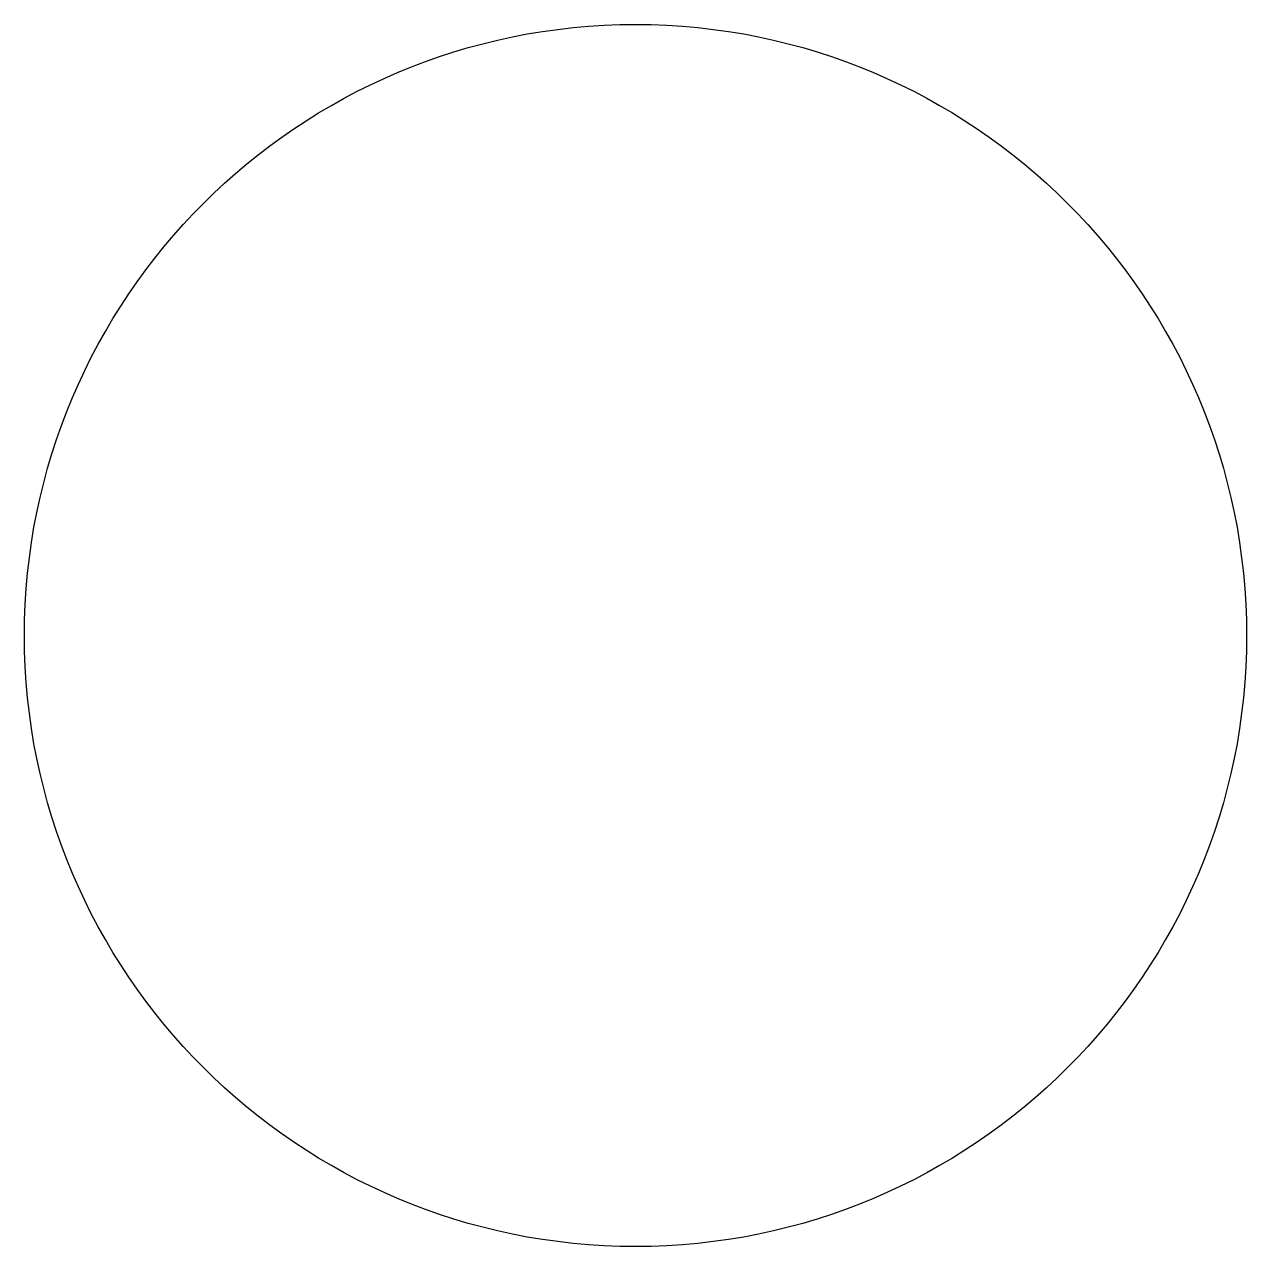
# Model space of a CAD drawing. Header units: inches. Extents: x -16 to 6, y -8 to 14.
import ezdxf

# ---------------------------------------------------------------- set-up
doc = ezdxf.new("R2010")
doc.units = ezdxf.units.IN
doc.header["$MEASUREMENT"] = 0

msp = doc.modelspace()

# ---------------------------------------------------------------- linework, layer by layer
msp.add_circle((-5, 3, -1), 11)

doc.saveas('drawing.dxf')
